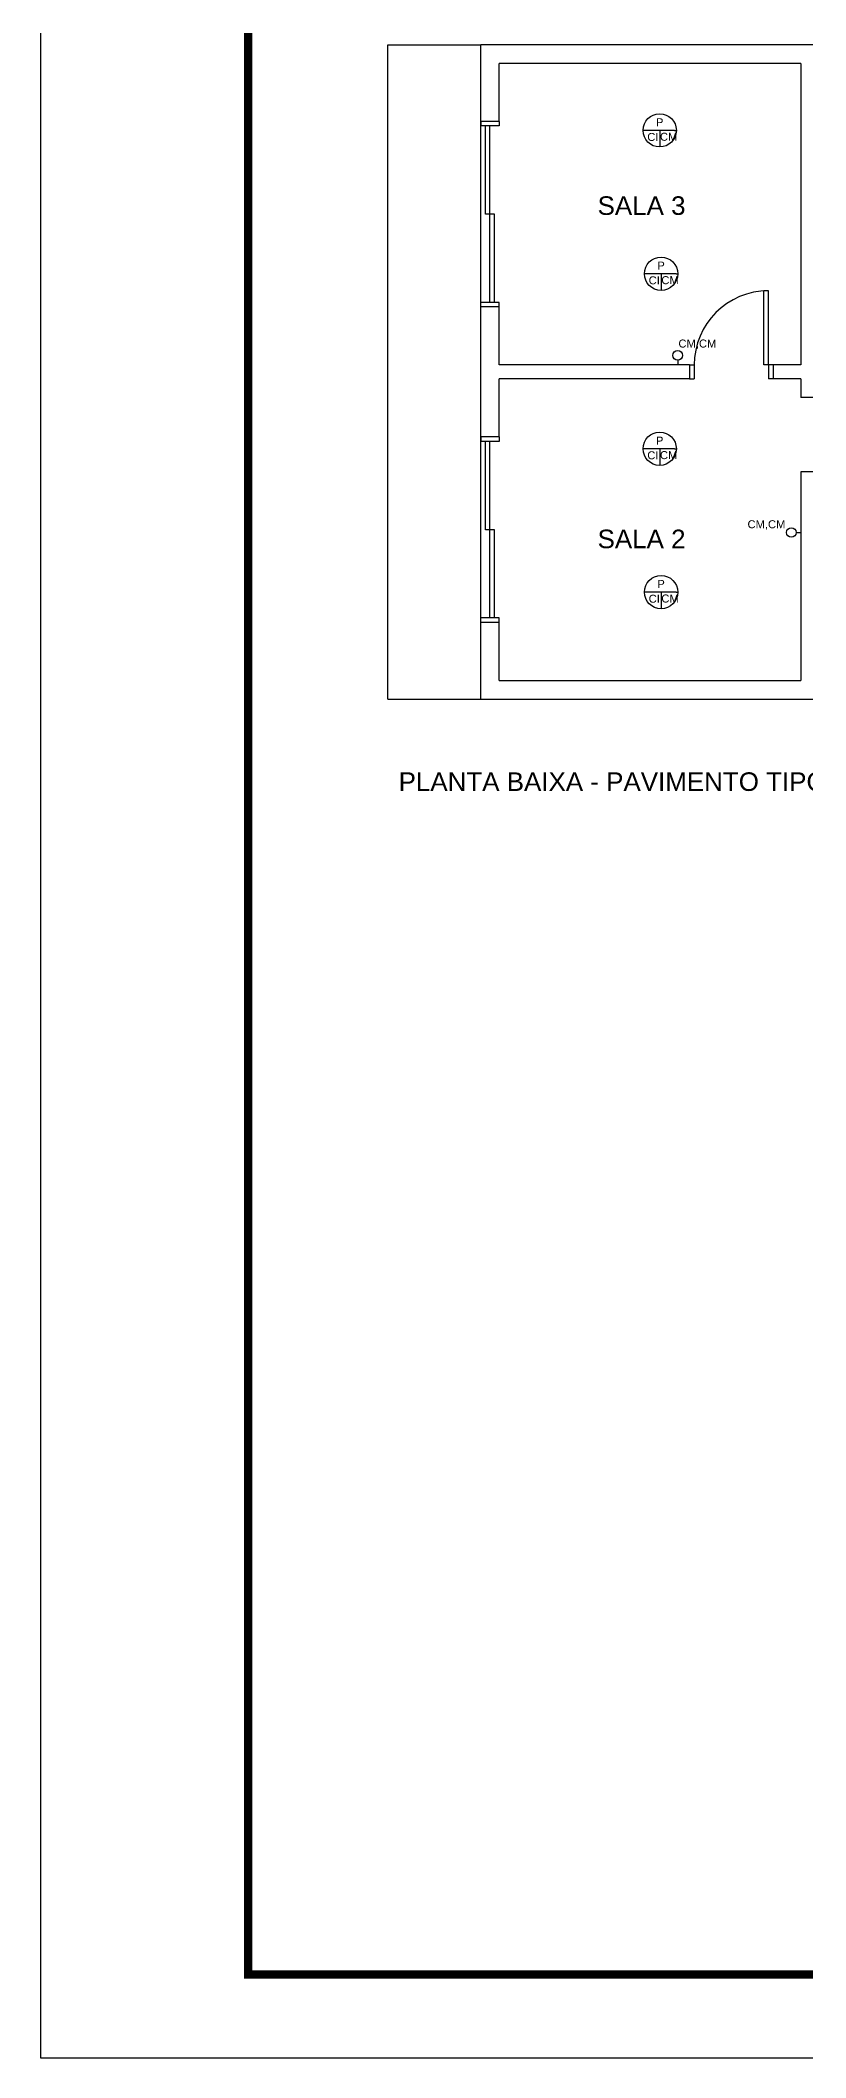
# Model space of a CAD drawing. Header units: millimetres. Extents: x 3257.7 to 3310.8, y 1679.5 to 1717.1.
# Drawn here: x 3257.66 to 3265.9, y 1679.45 to 1701.19 of the extents above; entities that cross this region are included whole.
import ezdxf
from ezdxf.enums import TextEntityAlignment as Align

# ---------------------------------------------------------------- set-up
doc = ezdxf.new("R2010")
doc.units = ezdxf.units.MM
for name, color, linetype in [('ARQ-FOLHA', 7, 'Continuous'), ('ELETRODUTO LUMINÁRIA', 3, 'Continuous'), ('PAREDE', 4, 'Continuous'), ('VISTA', 251, 'Continuous')]:
    doc.layers.add(name, color=color, linetype=linetype)
doc.layers.add('REDE ELETRICA', color=7, linetype='Continuous', lineweight=9)
doc.styles.add('GYN_Carimbo_Página', font='arial.ttf', dxfattribs={"height": 0.6})
doc.styles.add('GYN_Dispositivos', font='arial.ttf', dxfattribs={"height": 0.2})
doc.styles.get("Standard").update_dxf_attribs({"font": 'arial.ttf'})

# ---------------------------------------------------------------- blocks, each defined once
blk = doc.blocks.new('FOLHA A2')
at = {"layer": 'ARQ-FOLHA'}
for p, q in [((0, 0), (0, -420)), ((0, -420), (594, -420))]:
    blk.add_line(p, q, dxfattribs=at)
at = {"layer": 'ARQ-FOLHA', "const_width": 1}
blk.add_lwpolyline([(25, -410), (584, -410), (584, -10), (25, -10), (25, -410)], dxfattribs=at)
blk = doc.blocks.new('*U163')
for p, q in [((-0.373, 0), (-0.416, 0)), ((0.373, 0), (-0.373, 0)), ((0, 0), (0, -0.373)), ((0.373, 0), (0.416, 0)), ((0, -0.373), (0, -0.416))]:
    blk.add_line(p, q)
blk.add_circle((0, 0), 0.416)
at = {"color": 7, "style": 'GYN_Dispositivos'}
blk.add_attdef('CI', text='', height=0.2, dxfattribs=at).set_placement((-0.16, 0), align=Align.TOP_RIGHT)
blk.add_attdef('P', text='', height=0.2, dxfattribs=at).set_placement((0, 0.16), align=Align.BOTTOM_CENTER)
blk.add_attdef('CM', text='', height=0.2, dxfattribs=at).set_placement((0.16, 0), align=Align.TOP_LEFT)
blk = doc.blocks.new('*U152')
blk.add_line((0, 0.12), (0, 0))
blk.add_circle((0, 0.24), 0.12)
at = {"layer": 'REDE ELETRICA', "style": 'GYN_Carimbo_Página'}
blk.add_attdef('COMANDO', text='', height=0.2, dxfattribs=at).set_placement((0, 0.542), align=Align.MIDDLE_CENTER)

msp = doc.modelspace()

# ---------------------------------------------------------------- linework, layer by layer
msp.add_line((3261.399, 1694.149), (3261.399, 1701.079))
for points in [[(3261.399, 1701.139), (3262.399, 1701.139)], [(3261.399, 1701.019), (3261.399, 1701.139)], [(3261.399, 1697.729), (3261.399, 1697.849)], [(3261.399, 1694.089), (3261.399, 1694.209)], [(3261.399, 1694.089), (3262.399, 1694.089)]]:
    msp.add_lwpolyline(points)
at = {"layer": 'PAREDE', "linetype": 'Continuous'}
for p, q in [((3262.399, 1700.314), (3262.399, 1701.139)), ((3266.274, 1701.139), (3262.399, 1701.139)), ((3262.599, 1700.314), (3262.599, 1700.939)), ((3262.599, 1700.314), (3262.399, 1700.314)), ((3262.599, 1698.314), (3262.399, 1698.314)), ((3262.399, 1696.914), (3262.399, 1698.314)), ((3262.599, 1697.689), (3262.599, 1698.314)), ((3264.649, 1697.689), (3262.599, 1697.689)), ((3264.649, 1697.689), (3264.649, 1697.539)), ((3265.849, 1697.689), (3265.549, 1697.689)), ((3265.549, 1697.689), (3265.549, 1697.539)), ((3264.649, 1697.539), (3262.599, 1697.539)), ((3262.599, 1696.914), (3262.599, 1697.539)), ((3265.849, 1697.539), (3265.549, 1697.539)), ((3262.599, 1696.914), (3262.399, 1696.914)), ((3262.399, 1694.089), (3262.399, 1694.914)), ((3262.599, 1694.914), (3262.399, 1694.914)), ((3262.599, 1694.289), (3262.599, 1694.914))]:
    msp.add_line(p, q, dxfattribs=at)
at = {"layer": 'PAREDE'}
for p, q in [((3265.849, 1700.939), (3262.599, 1700.939)), ((3265.849, 1700.939), (3265.849, 1697.689)), ((3265.849, 1697.539), (3265.849, 1697.339)), ((3265.999, 1697.339), (3265.849, 1697.339)), ((3265.849, 1696.539), (3265.849, 1694.289)), ((3265.999, 1696.539), (3265.849, 1696.539)), ((3262.599, 1694.289), (3265.849, 1694.289)), ((3262.399, 1694.089), (3266.874, 1694.089))]:
    msp.add_line(p, q, dxfattribs=at)
at = {"layer": 'VISTA', "linetype": 'Continuous'}
for p, q in [((3262.399, 1700.314), (3262.399, 1700.264)), ((3262.399, 1698.314), (3262.399, 1700.314)), ((3262.599, 1700.314), (3262.599, 1700.264)), ((3262.599, 1700.264), (3262.399, 1700.264)), ((3262.449, 1699.314), (3262.449, 1700.264)), ((3262.499, 1698.364), (3262.499, 1700.264)), ((3262.549, 1699.314), (3262.449, 1699.314)), ((3262.549, 1698.364), (3262.549, 1699.314)), ((3262.399, 1698.314), (3262.399, 1698.364)), ((3262.599, 1698.364), (3262.399, 1698.364)), ((3262.599, 1698.314), (3262.599, 1698.364)), ((3265.499, 1698.489), (3265.449, 1698.489)), ((3265.449, 1697.689), (3265.449, 1698.489)), ((3265.499, 1697.689), (3265.499, 1698.489)), ((3264.649, 1697.689), (3264.699, 1697.689)), ((3264.699, 1697.689), (3264.699, 1697.539)), ((3265.499, 1697.689), (3265.449, 1697.689)), ((3265.549, 1697.689), (3265.499, 1697.689)), ((3265.499, 1697.689), (3265.499, 1697.539)), ((3264.649, 1697.539), (3264.699, 1697.539)), ((3265.549, 1697.539), (3265.499, 1697.539)), ((3262.399, 1696.914), (3262.399, 1696.864)), ((3262.399, 1694.914), (3262.399, 1696.914)), ((3262.599, 1696.864), (3262.399, 1696.864)), ((3262.449, 1695.914), (3262.449, 1696.864)), ((3262.499, 1694.964), (3262.499, 1696.864)), ((3262.599, 1696.914), (3262.599, 1696.864)), ((3262.549, 1695.914), (3262.449, 1695.914)), ((3262.549, 1694.964), (3262.549, 1695.914)), ((3262.399, 1694.914), (3262.399, 1694.964)), ((3262.599, 1694.964), (3262.399, 1694.964)), ((3262.599, 1694.914), (3262.599, 1694.964))]:
    msp.add_line(p, q, dxfattribs=at)
msp.add_arc((3265.499, 1697.689), 0.8, 90, 180, dxfattribs=at)

# ---------------------------------------------------------------- block references
at = {"layer": 'ARQ-FOLHA', "xscale": 0.08952391981061225, "yscale": 0.08952391981061225, "zscale": 0.08952391981061225}
msp.add_blockref('FOLHA A2', (3257.656, 1717.052), dxfattribs=at)
at = {"layer": 'ELETRODUTO LUMINÁRIA'}
ref = msp.add_blockref('*U163', (3264.327, 1700.217), dxfattribs=dict(at, xscale=0.4310284338323022, yscale=0.4310284338323022, zscale=0.4310284338323022))
ref.add_attrib('P', 'P', dxfattribs={"layer": '0', "color": 7, "height": 0.0862, "style": 'GYN_Dispositivos'}).set_placement((3264.327, 1700.235), align=Align.BOTTOM_CENTER)
ref.add_attrib('CI', 'CI', dxfattribs={"layer": '0', "color": 7, "height": 0.0862, "style": 'GYN_Dispositivos'}).set_placement((3264.314, 1700.189), align=Align.TOP_RIGHT)
ref.add_attrib('CM', 'CM', dxfattribs={"layer": '0', "color": 7, "height": 0.0862, "style": 'GYN_Dispositivos'}).set_placement((3264.33, 1700.191), align=Align.TOP_LEFT)
ref = msp.add_blockref('*U163', (3264.342, 1698.672), dxfattribs=dict(at, xscale=0.4310284338323022, yscale=0.4310284338323022, zscale=0.4310284338323022))
ref.add_attrib('P', 'P', dxfattribs={"layer": '0', "color": 7, "height": 0.0862, "style": 'GYN_Dispositivos'}).set_placement((3264.342, 1698.691), align=Align.BOTTOM_CENTER)
ref.add_attrib('CI', 'CI', dxfattribs={"layer": '0', "color": 7, "height": 0.0862, "style": 'GYN_Dispositivos'}).set_placement((3264.329, 1698.644), align=Align.TOP_RIGHT)
ref.add_attrib('CM', 'CM', dxfattribs={"layer": '0', "color": 7, "height": 0.0862, "style": 'GYN_Dispositivos'}).set_placement((3264.345, 1698.646), align=Align.TOP_LEFT)
ref = msp.add_blockref('*U152', (3264.521, 1697.689), dxfattribs=dict(at, xscale=0.4310284338323022, yscale=0.4310284338323022, zscale=0.4310284338323022))
ref.add_attrib('COMANDO', 'CM,CM', dxfattribs={"layer": 'REDE ELETRICA', "height": 0.0862, "style": 'GYN_Carimbo_Página'}).set_placement((3264.733, 1697.92), align=Align.MIDDLE_CENTER)
ref = msp.add_blockref('*U163', (3264.327, 1696.787), dxfattribs=dict(at, xscale=0.4310284338323022, yscale=0.4310284338323022, zscale=0.4310284338323022))
ref.add_attrib('P', 'P', dxfattribs={"layer": '0', "color": 7, "height": 0.0862, "style": 'GYN_Dispositivos'}).set_placement((3264.327, 1696.805), align=Align.BOTTOM_CENTER)
ref.add_attrib('CI', 'CI', dxfattribs={"layer": '0', "color": 7, "height": 0.0862, "style": 'GYN_Dispositivos'}).set_placement((3264.314, 1696.759), align=Align.TOP_RIGHT)
ref.add_attrib('CM', 'CM', dxfattribs={"layer": '0', "color": 7, "height": 0.0862, "style": 'GYN_Dispositivos'}).set_placement((3264.33, 1696.761), align=Align.TOP_LEFT)
ref = msp.add_blockref('*U152', (3265.849, 1695.884), dxfattribs=dict(at, xscale=0.4310284338323022, yscale=0.4310284338323022, zscale=0.4310284338323022, rotation=90))
ref.add_attrib('COMANDO', 'CM,CM', dxfattribs={"layer": 'REDE ELETRICA', "height": 0.0862, "style": 'GYN_Carimbo_Página'}).set_placement((3265.477, 1695.973), align=Align.MIDDLE_CENTER)
ref = msp.add_blockref('*U163', (3264.342, 1695.242), dxfattribs=dict(at, xscale=0.4310284338323022, yscale=0.4310284338323022, zscale=0.4310284338323022))
ref.add_attrib('P', 'P', dxfattribs={"layer": '0', "color": 7, "height": 0.0862, "style": 'GYN_Dispositivos'}).set_placement((3264.342, 1695.261), align=Align.BOTTOM_CENTER)
ref.add_attrib('CI', 'CI', dxfattribs={"layer": '0', "color": 7, "height": 0.0862, "style": 'GYN_Dispositivos'}).set_placement((3264.329, 1695.214), align=Align.TOP_RIGHT)
ref.add_attrib('CM', 'CM', dxfattribs={"layer": '0', "color": 7, "height": 0.0862, "style": 'GYN_Dispositivos'}).set_placement((3264.345, 1695.216), align=Align.TOP_LEFT)

# ---------------------------------------------------------------- texts
for s, p in [('SALA 3', (3263.658, 1699.306)), ('SALA 2', (3263.658, 1695.715))]:
    msp.add_text(s, height=0.2).set_placement(p)
at = {"color": 3}
msp.add_text('PLANTA BAIXA - PAVIMENTO TIPO (8x)', height=0.2, dxfattribs=at).set_placement((3261.515, 1693.1))

doc.saveas('drawing.dxf')
